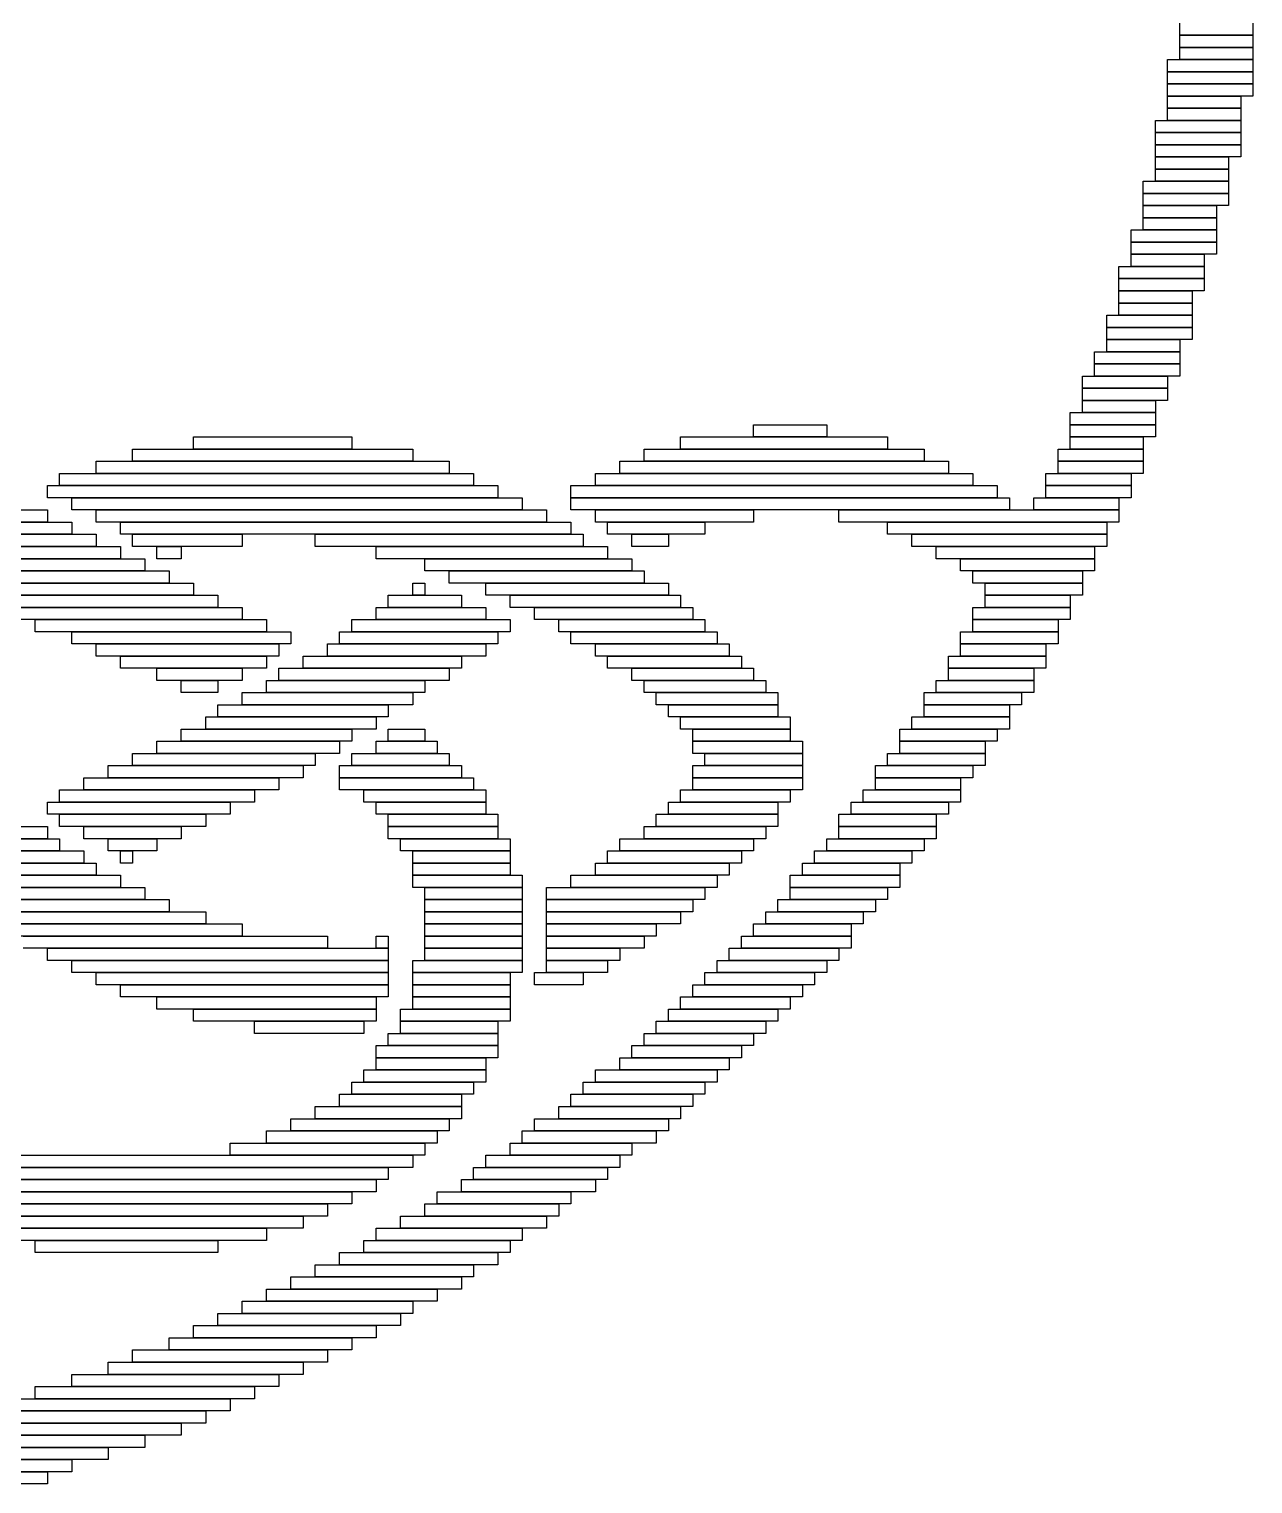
# Model space of a CAD drawing. Extents: x 28 to 995, y 169 to 891.
# Drawn here: x 216.5 to 317, y 177 to 296.5 of the extents above; entities that cross this region are included whole.
import ezdxf

# ---------------------------------------------------------------- set-up
doc = ezdxf.new("R2010")
doc.units = 0

msp = doc.modelspace()

# ---------------------------------------------------------------- linework, layer by layer
for p, q in [((311, 296), (311, 297)), ((317, 297), (317, 296)), ((317, 296), (311, 296)), ((311, 296), (317, 296)), ((311, 295), (311, 296)), ((317, 296), (317, 295)), ((310, 294), (317, 294)), ((310, 293), (310, 294)), ((317, 295), (311, 295)), ((311, 295), (317, 295)), ((311, 294), (311, 295)), ((317, 294), (311, 294)), ((317, 295), (317, 294)), ((317, 294), (317, 293)), ((317, 293), (310, 293)), ((310, 293), (317, 293)), ((310, 292), (310, 293)), ((317, 293), (317, 292)), ((317, 292), (310, 292)), ((310, 292), (317, 292)), ((310, 291), (310, 292)), ((317, 292), (317, 291)), ((317, 291), (310, 291)), ((310, 291), (316, 291)), ((310, 290), (310, 291)), ((316, 291), (316, 290)), ((316, 290), (310, 290)), ((310, 290), (316, 290)), ((310, 289), (310, 290)), ((316, 290), (316, 289)), ((309, 289), (316, 289)), ((309, 288), (309, 289)), ((316, 288), (309, 288)), ((309, 288), (316, 288)), ((309, 287), (309, 288)), ((316, 289), (310, 289)), ((316, 289), (316, 288)), ((316, 288), (316, 287)), ((316, 287), (309, 287)), ((309, 287), (316, 287)), ((309, 286), (309, 287)), ((316, 287), (316, 286)), ((316, 286), (309, 286)), ((309, 286), (315, 286)), ((309, 285), (309, 286)), ((315, 286), (315, 285)), ((315, 285), (309, 285)), ((309, 285), (315, 285)), ((309, 284), (309, 285)), ((315, 285), (315, 284)), ((308, 284), (315, 284)), ((308, 283), (308, 284)), ((315, 284), (309, 284)), ((315, 284), (315, 283)), ((315, 283), (308, 283)), ((308, 283), (315, 283)), ((308, 282), (308, 283)), ((315, 283), (315, 282)), ((315, 282), (308, 282)), ((308, 282), (314, 282)), ((308, 281), (308, 282)), ((314, 281), (308, 281)), ((308, 281), (314, 281)), ((308, 280), (308, 281)), ((314, 282), (314, 281)), ((314, 281), (314, 280)), ((307, 280), (314, 280)), ((307, 279), (307, 280)), ((314, 280), (308, 280)), ((314, 280), (314, 279)), ((314, 279), (307, 279)), ((307, 279), (314, 279)), ((307, 278), (307, 279)), ((314, 279), (314, 278)), ((314, 278), (307, 278)), ((307, 278), (313, 278)), ((307, 277), (307, 278)), ((313, 278), (313, 277)), ((306, 277), (313, 277)), ((306, 276), (306, 277)), ((313, 277), (307, 277)), ((313, 277), (313, 276)), ((313, 276), (306, 276)), ((306, 276), (313, 276)), ((306, 275), (306, 276)), ((313, 275), (306, 275)), ((306, 275), (312, 275)), ((306, 274), (306, 275)), ((312, 275), (312, 274)), ((313, 276), (313, 275)), ((312, 274), (306, 274)), ((306, 274), (312, 274)), ((306, 273), (306, 274)), ((312, 274), (312, 273)), ((305, 273), (312, 273)), ((305, 272), (305, 273)), ((312, 273), (306, 273)), ((312, 273), (312, 272)), ((312, 272), (305, 272)), ((305, 272), (312, 272)), ((305, 271), (305, 272)), ((312, 272), (312, 271)), ((312, 271), (305, 271)), ((305, 271), (311, 271)), ((305, 270), (305, 271)), ((311, 271), (311, 270)), ((304, 270), (311, 270)), ((304, 269), (304, 270)), ((311, 269), (304, 269)), ((304, 269), (311, 269)), ((304, 268), (304, 269)), ((311, 270), (305, 270)), ((311, 270), (311, 269)), ((311, 269), (311, 268)), ((303, 268), (310, 268)), ((303, 267), (303, 268)), ((311, 268), (304, 268)), ((310, 268), (310, 267)), ((310, 267), (303, 267)), ((303, 267), (310, 267)), ((303, 266), (303, 267)), ((310, 267), (310, 266)), ((310, 266), (303, 266)), ((303, 266), (309, 266)), ((303, 265), (303, 266)), ((309, 266), (309, 265)), ((302, 265), (309, 265)), ((302, 264), (302, 265)), ((309, 265), (303, 265)), ((309, 265), (309, 264)), ((230, 263), (243, 263)), ((230, 262), (230, 263)), ((243, 263), (243, 262)), ((270, 263), (287, 263)), ((270, 262), (270, 263)), ((276, 264), (282, 264)), ((276, 263), (276, 264)), ((282, 263), (276, 263)), ((282, 264), (282, 263)), ((287, 263), (287, 262)), ((309, 264), (302, 264)), ((302, 264), (309, 264)), ((302, 263), (302, 264)), ((309, 263), (302, 263)), ((302, 263), (308, 263)), ((302, 262), (302, 263)), ((308, 263), (308, 262)), ((309, 264), (309, 263)), ((225, 262), (248, 262)), ((225, 261), (225, 262)), ((243, 262), (230, 262)), ((248, 262), (248, 261)), ((267, 262), (290, 262)), ((267, 261), (267, 262)), ((287, 262), (270, 262)), ((290, 262), (290, 261)), ((301, 262), (308, 262)), ((301, 261), (301, 262)), ((308, 262), (302, 262)), ((308, 262), (308, 261)), ((222, 261), (251, 261)), ((222, 260), (222, 261)), ((248, 261), (225, 261)), ((251, 261), (251, 260)), ((265, 261), (292, 261)), ((265, 260), (265, 261)), ((290, 261), (267, 261)), ((292, 261), (292, 260)), ((308, 261), (301, 261)), ((301, 261), (308, 261)), ((301, 260), (301, 261)), ((308, 261), (308, 260)), ((219, 260), (253, 260)), ((219, 259), (219, 260)), ((251, 260), (222, 260)), ((253, 260), (253, 259)), ((263, 260), (294, 260)), ((263, 259), (263, 260)), ((292, 260), (265, 260)), ((294, 260), (294, 259)), ((300, 260), (307, 260)), ((300, 259), (300, 260)), ((308, 260), (301, 260)), ((307, 260), (307, 259)), ((218, 259), (255, 259)), ((218, 258), (218, 259)), ((253, 259), (219, 259)), ((255, 259), (255, 258)), ((261, 259), (296, 259)), ((261, 258), (261, 259)), ((294, 259), (263, 259)), ((296, 259), (296, 258)), ((307, 259), (300, 259)), ((300, 259), (307, 259)), ((300, 258), (300, 259)), ((307, 259), (307, 258)), ((196, 257), (218, 257)), ((255, 258), (218, 258)), ((218, 257), (218, 256)), ((220, 258), (257, 258)), ((220, 257), (220, 258)), ((257, 257), (220, 257)), ((222, 257), (259, 257)), ((222, 256), (222, 257)), ((257, 258), (257, 257)), ((259, 257), (259, 256)), ((296, 258), (261, 258)), ((261, 258), (297, 258)), ((261, 257), (261, 258)), ((297, 257), (261, 257)), ((263, 257), (276, 257)), ((263, 256), (263, 257)), ((276, 257), (276, 256)), ((283, 257), (306, 257)), ((283, 256), (283, 257)), ((297, 258), (297, 257)), ((299, 258), (306, 258)), ((299, 257), (299, 258)), ((306, 257), (299, 257)), ((307, 258), (300, 258)), ((306, 258), (306, 257)), ((306, 257), (306, 256)), ((218, 256), (196, 256)), ((198, 256), (220, 256)), ((220, 256), (220, 255)), ((259, 256), (222, 256)), ((224, 256), (261, 256)), ((224, 255), (224, 256)), ((261, 256), (261, 255)), ((276, 256), (263, 256)), ((264, 256), (272, 256)), ((264, 255), (264, 256)), ((272, 256), (272, 255)), ((306, 256), (283, 256)), ((287, 256), (305, 256)), ((287, 255), (287, 256)), ((305, 256), (305, 255)), ((220, 255), (198, 255)), ((200, 255), (222, 255)), ((222, 255), (222, 254)), ((261, 255), (224, 255)), ((225, 255), (234, 255)), ((225, 254), (225, 255)), ((234, 255), (234, 254)), ((240, 255), (262, 255)), ((240, 254), (240, 255)), ((262, 255), (262, 254)), ((272, 255), (264, 255)), ((266, 255), (269, 255)), ((266, 254), (266, 255)), ((269, 255), (269, 254)), ((305, 255), (287, 255)), ((289, 255), (305, 255)), ((289, 254), (289, 255)), ((305, 255), (305, 254)), ((222, 254), (200, 254)), ((202, 254), (224, 254)), ((224, 254), (224, 253)), ((234, 254), (225, 254)), ((227, 254), (229, 254)), ((227, 253), (227, 254)), ((229, 254), (229, 253)), ((262, 254), (240, 254)), ((245, 254), (264, 254)), ((245, 253), (245, 254)), ((264, 254), (264, 253)), ((269, 254), (266, 254)), ((305, 254), (289, 254)), ((291, 254), (304, 254)), ((291, 253), (291, 254)), ((304, 254), (304, 253)), ((224, 253), (202, 253)), ((204, 253), (226, 253)), ((226, 253), (226, 252)), ((229, 253), (227, 253)), ((264, 253), (245, 253)), ((249, 253), (266, 253)), ((249, 252), (249, 253)), ((266, 253), (266, 252)), ((304, 253), (291, 253)), ((293, 253), (304, 253)), ((293, 252), (293, 253)), ((304, 253), (304, 252)), ((226, 252), (204, 252)), ((207, 252), (228, 252)), ((228, 251), (207, 251)), ((209, 251), (230, 251)), ((228, 252), (228, 251)), ((230, 251), (230, 250)), ((248, 251), (249, 251)), ((248, 250), (248, 251)), ((266, 252), (249, 252)), ((249, 251), (249, 250)), ((251, 252), (267, 252)), ((251, 251), (251, 252)), ((267, 251), (251, 251)), ((254, 251), (269, 251)), ((254, 250), (254, 251)), ((267, 252), (267, 251)), ((269, 251), (269, 250)), ((304, 252), (293, 252)), ((294, 252), (303, 252)), ((294, 251), (294, 252)), ((303, 251), (294, 251)), ((295, 251), (303, 251)), ((295, 250), (295, 251)), ((303, 252), (303, 251)), ((303, 251), (303, 250)), ((230, 250), (209, 250)), ((212, 250), (232, 250)), ((232, 250), (232, 249)), ((246, 250), (252, 250)), ((246, 249), (246, 250)), ((249, 250), (248, 250)), ((252, 250), (252, 249)), ((269, 250), (254, 250)), ((256, 250), (270, 250)), ((256, 249), (256, 250)), ((270, 250), (270, 249)), ((303, 250), (295, 250)), ((295, 250), (302, 250)), ((295, 249), (295, 250)), ((302, 250), (302, 249)), ((232, 249), (212, 249)), ((214, 249), (234, 249)), ((234, 249), (234, 248)), ((245, 249), (254, 249)), ((245, 248), (245, 249)), ((252, 249), (246, 249)), ((254, 249), (254, 248)), ((270, 249), (256, 249)), ((258, 249), (271, 249)), ((258, 248), (258, 249)), ((271, 249), (271, 248)), ((294, 249), (302, 249)), ((294, 248), (294, 249)), ((302, 249), (295, 249)), ((302, 249), (302, 248)), ((234, 248), (214, 248)), ((217, 248), (236, 248)), ((217, 247), (217, 248)), ((236, 248), (236, 247)), ((243, 248), (256, 248)), ((243, 247), (243, 248)), ((254, 248), (245, 248)), ((256, 248), (256, 247)), ((271, 248), (258, 248)), ((260, 248), (272, 248)), ((260, 247), (260, 248)), ((272, 248), (272, 247)), ((302, 248), (294, 248)), ((294, 248), (301, 248)), ((294, 247), (294, 248)), ((301, 248), (301, 247)), ((236, 247), (217, 247)), ((220, 247), (238, 247)), ((220, 246), (220, 247)), ((238, 247), (238, 246)), ((242, 247), (255, 247)), ((242, 246), (242, 247)), ((256, 247), (243, 247)), ((255, 247), (255, 246)), ((272, 247), (260, 247)), ((261, 247), (273, 247)), ((261, 246), (261, 247)), ((273, 247), (273, 246)), ((293, 247), (301, 247)), ((293, 246), (293, 247)), ((301, 247), (294, 247)), ((301, 247), (301, 246)), ((238, 246), (220, 246)), ((222, 246), (237, 246)), ((222, 245), (222, 246)), ((237, 245), (222, 245)), ((224, 245), (236, 245)), ((224, 244), (224, 245)), ((236, 245), (236, 244)), ((237, 246), (237, 245)), ((239, 245), (252, 245)), ((239, 244), (239, 245)), ((241, 246), (254, 246)), ((241, 245), (241, 246)), ((254, 245), (241, 245)), ((255, 246), (242, 246)), ((252, 245), (252, 244)), ((254, 246), (254, 245)), ((273, 246), (261, 246)), ((263, 246), (274, 246)), ((263, 245), (263, 246)), ((274, 245), (263, 245)), ((264, 245), (275, 245)), ((264, 244), (264, 245)), ((274, 246), (274, 245)), ((275, 245), (275, 244)), ((292, 245), (300, 245)), ((292, 244), (292, 245)), ((301, 246), (293, 246)), ((293, 246), (300, 246)), ((293, 245), (293, 246)), ((300, 245), (293, 245)), ((300, 246), (300, 245)), ((300, 245), (300, 244)), ((236, 244), (224, 244)), ((227, 244), (234, 244)), ((227, 243), (227, 244)), ((234, 244), (234, 243)), ((237, 244), (251, 244)), ((237, 243), (237, 244)), ((252, 244), (239, 244)), ((251, 244), (251, 243)), ((275, 244), (264, 244)), ((266, 244), (276, 244)), ((266, 243), (266, 244)), ((276, 244), (276, 243)), ((300, 244), (292, 244)), ((292, 244), (299, 244)), ((292, 243), (292, 244)), ((299, 244), (299, 243)), ((234, 243), (227, 243)), ((229, 243), (232, 243)), ((229, 242), (229, 243)), ((232, 243), (232, 242)), ((236, 243), (249, 243)), ((236, 242), (236, 243)), ((251, 243), (237, 243)), ((249, 243), (249, 242)), ((276, 243), (266, 243)), ((267, 243), (277, 243)), ((267, 242), (267, 243)), ((277, 243), (277, 242)), ((291, 243), (299, 243)), ((291, 242), (291, 243)), ((299, 243), (292, 243)), ((299, 243), (299, 242)), ((232, 242), (229, 242)), ((234, 242), (248, 242)), ((234, 241), (234, 242)), ((249, 242), (236, 242)), ((248, 242), (248, 241)), ((277, 242), (267, 242)), ((268, 242), (278, 242)), ((268, 241), (268, 242)), ((278, 242), (278, 241)), ((290, 242), (298, 242)), ((290, 241), (290, 242)), ((299, 242), (291, 242)), ((298, 242), (298, 241)), ((232, 241), (246, 241)), ((232, 240), (232, 241)), ((248, 241), (234, 241)), ((246, 241), (246, 240)), ((278, 241), (268, 241)), ((269, 241), (278, 241)), ((269, 240), (269, 241)), ((278, 241), (278, 240)), ((298, 241), (290, 241)), ((290, 241), (297, 241)), ((290, 240), (290, 241)), ((297, 241), (297, 240)), ((229, 239), (243, 239)), ((229, 238), (229, 239)), ((231, 240), (245, 240)), ((231, 239), (231, 240)), ((245, 239), (231, 239)), ((246, 240), (232, 240)), ((243, 239), (243, 238)), ((245, 240), (245, 239)), ((246, 239), (249, 239)), ((246, 238), (246, 239)), ((249, 239), (249, 238)), ((278, 240), (269, 240)), ((270, 240), (279, 240)), ((270, 239), (270, 240)), ((279, 239), (270, 239)), ((271, 239), (279, 239)), ((271, 238), (271, 239)), ((279, 240), (279, 239)), ((279, 239), (279, 238)), ((288, 239), (296, 239)), ((288, 238), (288, 239)), ((289, 240), (297, 240)), ((289, 239), (289, 240)), ((297, 239), (289, 239)), ((297, 240), (290, 240)), ((296, 239), (296, 238)), ((297, 240), (297, 239)), ((227, 238), (242, 238)), ((227, 237), (227, 238)), ((243, 238), (229, 238)), ((242, 238), (242, 237)), ((245, 238), (250, 238)), ((245, 237), (245, 238)), ((249, 238), (246, 238)), ((250, 238), (250, 237)), ((279, 238), (271, 238)), ((271, 238), (280, 238)), ((271, 237), (271, 238)), ((280, 238), (280, 237)), ((296, 238), (288, 238)), ((288, 238), (295, 238)), ((288, 237), (288, 238)), ((295, 238), (295, 237)), ((225, 237), (240, 237)), ((225, 236), (225, 237)), ((242, 237), (227, 237)), ((240, 237), (240, 236)), ((243, 237), (251, 237)), ((243, 236), (243, 237)), ((250, 237), (245, 237)), ((251, 237), (251, 236)), ((280, 237), (271, 237)), ((272, 237), (280, 237)), ((272, 236), (272, 237)), ((280, 237), (280, 236)), ((287, 237), (295, 237)), ((287, 236), (287, 237)), ((295, 237), (288, 237)), ((295, 237), (295, 236)), ((223, 236), (239, 236)), ((223, 235), (223, 236)), ((240, 236), (225, 236)), ((239, 236), (239, 235)), ((242, 236), (252, 236)), ((242, 235), (242, 236)), ((251, 236), (243, 236)), ((252, 236), (252, 235)), ((271, 236), (280, 236)), ((271, 235), (271, 236)), ((280, 236), (272, 236)), ((280, 236), (280, 235)), ((286, 236), (294, 236)), ((286, 235), (286, 236)), ((295, 236), (287, 236)), ((294, 236), (294, 235)), ((221, 235), (237, 235)), ((221, 234), (221, 235)), ((239, 235), (223, 235)), ((237, 235), (237, 234)), ((252, 235), (242, 235)), ((242, 235), (253, 235)), ((242, 234), (242, 235)), ((253, 235), (253, 234)), ((280, 235), (271, 235)), ((271, 235), (280, 235)), ((271, 234), (271, 235)), ((280, 235), (280, 234)), ((294, 235), (286, 235)), ((286, 235), (293, 235)), ((286, 234), (286, 235)), ((293, 235), (293, 234)), ((219, 234), (235, 234)), ((219, 233), (219, 234)), ((237, 234), (221, 234)), ((235, 234), (235, 233)), ((253, 234), (242, 234)), ((244, 234), (254, 234)), ((244, 233), (244, 234)), ((254, 234), (254, 233)), ((270, 234), (279, 234)), ((270, 233), (270, 234)), ((280, 234), (271, 234)), ((279, 234), (279, 233)), ((285, 234), (293, 234)), ((285, 233), (285, 234)), ((293, 234), (286, 234)), ((293, 234), (293, 233)), ((218, 233), (233, 233)), ((218, 232), (218, 233)), ((233, 232), (218, 232)), ((235, 233), (219, 233)), ((219, 232), (231, 232)), ((219, 231), (219, 232)), ((231, 232), (231, 231)), ((233, 233), (233, 232)), ((254, 233), (244, 233)), ((245, 233), (254, 233)), ((245, 232), (245, 233)), ((254, 232), (245, 232)), ((246, 232), (255, 232)), ((246, 231), (246, 232)), ((254, 233), (254, 232)), ((255, 232), (255, 231)), ((268, 232), (278, 232)), ((268, 231), (268, 232)), ((269, 233), (278, 233)), ((269, 232), (269, 233)), ((278, 232), (269, 232)), ((279, 233), (270, 233)), ((278, 233), (278, 232)), ((278, 232), (278, 231)), ((283, 232), (291, 232)), ((283, 231), (283, 232)), ((284, 233), (292, 233)), ((284, 232), (284, 233)), ((292, 232), (284, 232)), ((293, 233), (285, 233)), ((291, 232), (291, 231)), ((292, 233), (292, 232)), ((203, 231), (218, 231)), ((218, 231), (218, 230)), ((231, 231), (219, 231)), ((221, 231), (229, 231)), ((221, 230), (221, 231)), ((229, 231), (229, 230)), ((255, 231), (246, 231)), ((246, 231), (255, 231)), ((246, 230), (246, 231)), ((255, 231), (255, 230)), ((267, 231), (277, 231)), ((267, 230), (267, 231)), ((278, 231), (268, 231)), ((277, 231), (277, 230)), ((291, 231), (283, 231)), ((283, 231), (291, 231)), ((283, 230), (283, 231)), ((291, 231), (291, 230)), ((218, 230), (203, 230)), ((204, 230), (219, 230)), ((219, 230), (219, 229)), ((229, 230), (221, 230)), ((223, 230), (227, 230)), ((223, 229), (223, 230)), ((227, 230), (227, 229)), ((255, 230), (246, 230)), ((247, 230), (256, 230)), ((247, 229), (247, 230)), ((256, 230), (256, 229)), ((265, 230), (276, 230)), ((265, 229), (265, 230)), ((277, 230), (267, 230)), ((276, 230), (276, 229)), ((282, 230), (290, 230)), ((282, 229), (282, 230)), ((291, 230), (283, 230)), ((290, 230), (290, 229)), ((219, 229), (204, 229)), ((206, 229), (221, 229)), ((221, 229), (221, 228)), ((227, 229), (223, 229)), ((224, 229), (225, 229)), ((224, 228), (224, 229)), ((225, 229), (225, 228)), ((256, 229), (247, 229)), ((248, 229), (256, 229)), ((248, 228), (248, 229)), ((256, 229), (256, 228)), ((264, 229), (275, 229)), ((264, 228), (264, 229)), ((276, 229), (265, 229)), ((275, 229), (275, 228)), ((281, 229), (289, 229)), ((281, 228), (281, 229)), ((290, 229), (282, 229)), ((289, 229), (289, 228)), ((221, 228), (206, 228)), ((207, 228), (222, 228)), ((222, 228), (222, 227)), ((225, 228), (224, 228)), ((256, 228), (248, 228)), ((248, 228), (256, 228)), ((248, 227), (248, 228)), ((256, 228), (256, 227)), ((263, 228), (274, 228)), ((263, 227), (263, 228)), ((275, 228), (264, 228)), ((274, 228), (274, 227)), ((280, 228), (288, 228)), ((280, 227), (280, 228)), ((289, 228), (281, 228)), ((288, 228), (288, 227)), ((222, 227), (207, 227)), ((209, 227), (224, 227)), ((224, 226), (209, 226)), ((210, 226), (226, 226)), ((224, 227), (224, 226)), ((226, 226), (226, 225)), ((256, 227), (248, 227)), ((248, 227), (257, 227)), ((248, 226), (248, 227)), ((257, 226), (248, 226)), ((249, 226), (257, 226)), ((249, 225), (249, 226)), ((257, 227), (257, 226)), ((257, 226), (257, 225)), ((259, 226), (272, 226)), ((259, 225), (259, 226)), ((261, 227), (273, 227)), ((261, 226), (261, 227)), ((273, 226), (261, 226)), ((274, 227), (263, 227)), ((272, 226), (272, 225)), ((273, 227), (273, 226)), ((279, 227), (288, 227)), ((279, 226), (279, 227)), ((288, 226), (279, 226)), ((279, 226), (287, 226)), ((279, 225), (279, 226)), ((288, 227), (280, 227)), ((287, 226), (287, 225)), ((288, 227), (288, 226)), ((226, 225), (210, 225)), ((211, 225), (228, 225)), ((228, 225), (228, 224)), ((257, 225), (249, 225)), ((249, 225), (257, 225)), ((249, 224), (249, 225)), ((257, 225), (257, 224)), ((272, 225), (259, 225)), ((259, 225), (271, 225)), ((259, 224), (259, 225)), ((271, 225), (271, 224)), ((278, 225), (286, 225)), ((278, 224), (278, 225)), ((287, 225), (279, 225)), ((286, 225), (286, 224)), ((228, 224), (211, 224)), ((213, 224), (231, 224)), ((231, 224), (231, 223)), ((257, 224), (249, 224)), ((249, 224), (257, 224)), ((249, 223), (249, 224)), ((257, 224), (257, 223)), ((271, 224), (259, 224)), ((259, 224), (270, 224)), ((259, 223), (259, 224)), ((270, 224), (270, 223)), ((277, 224), (285, 224)), ((277, 223), (277, 224)), ((286, 224), (278, 224)), ((285, 224), (285, 223)), ((231, 223), (213, 223)), ((215, 223), (234, 223)), ((234, 223), (234, 222)), ((257, 223), (249, 223)), ((249, 223), (257, 223)), ((249, 222), (249, 223)), ((257, 223), (257, 222)), ((270, 223), (259, 223)), ((259, 223), (268, 223)), ((259, 222), (259, 223)), ((268, 223), (268, 222)), ((276, 223), (284, 223)), ((276, 222), (276, 223)), ((285, 223), (277, 223)), ((284, 223), (284, 222)), ((234, 222), (215, 222)), ((216, 222), (241, 222)), ((241, 222), (241, 221)), ((245, 222), (246, 222)), ((245, 221), (245, 222)), ((246, 222), (246, 221)), ((257, 222), (249, 222)), ((249, 222), (257, 222)), ((249, 221), (249, 222)), ((257, 222), (257, 221)), ((268, 222), (259, 222)), ((259, 222), (267, 222)), ((259, 221), (259, 222)), ((267, 222), (267, 221)), ((275, 222), (284, 222)), ((275, 221), (275, 222)), ((284, 222), (276, 222)), ((284, 222), (284, 221)), ((241, 221), (216, 221)), ((218, 221), (246, 221)), ((218, 220), (218, 221)), ((246, 220), (218, 220)), ((220, 220), (246, 220)), ((220, 219), (220, 220)), ((246, 221), (245, 221)), ((246, 221), (246, 220)), ((246, 220), (246, 219)), ((248, 220), (257, 220)), ((248, 219), (248, 220)), ((257, 221), (249, 221)), ((249, 221), (257, 221)), ((249, 220), (249, 221)), ((257, 220), (249, 220)), ((257, 221), (257, 220)), ((257, 220), (257, 219)), ((267, 221), (259, 221)), ((259, 221), (265, 221)), ((259, 220), (259, 221)), ((265, 220), (259, 220)), ((259, 220), (264, 220)), ((259, 219), (259, 220)), ((264, 220), (264, 219)), ((265, 221), (265, 220)), ((273, 220), (282, 220)), ((273, 219), (273, 220)), ((274, 221), (283, 221)), ((274, 220), (274, 221)), ((283, 220), (274, 220)), ((284, 221), (275, 221)), ((282, 220), (282, 219)), ((283, 221), (283, 220)), ((246, 219), (220, 219)), ((222, 219), (246, 219)), ((222, 218), (222, 219)), ((246, 219), (246, 218)), ((257, 219), (248, 219)), ((248, 219), (256, 219)), ((248, 218), (248, 219)), ((256, 219), (256, 218)), ((258, 219), (262, 219)), ((258, 218), (258, 219)), ((264, 219), (259, 219)), ((262, 219), (262, 218)), ((272, 219), (281, 219)), ((272, 218), (272, 219)), ((282, 219), (273, 219)), ((281, 219), (281, 218)), ((246, 218), (222, 218)), ((224, 218), (246, 218)), ((224, 217), (224, 218)), ((246, 218), (246, 217)), ((256, 218), (248, 218)), ((248, 218), (256, 218)), ((248, 217), (248, 218)), ((256, 218), (256, 217)), ((262, 218), (258, 218)), ((271, 218), (280, 218)), ((271, 217), (271, 218)), ((281, 218), (272, 218)), ((280, 218), (280, 217)), ((246, 217), (224, 217)), ((227, 217), (245, 217)), ((227, 216), (227, 217)), ((245, 217), (245, 216)), ((256, 217), (248, 217)), ((248, 217), (256, 217)), ((248, 216), (248, 217)), ((256, 217), (256, 216)), ((270, 217), (279, 217)), ((270, 216), (270, 217)), ((280, 217), (271, 217)), ((279, 217), (279, 216)), ((245, 216), (227, 216)), ((230, 216), (245, 216)), ((230, 215), (230, 216)), ((245, 216), (245, 215)), ((247, 216), (256, 216)), ((247, 215), (247, 216)), ((256, 216), (248, 216)), ((256, 216), (256, 215)), ((269, 216), (278, 216)), ((269, 215), (269, 216)), ((279, 216), (270, 216)), ((278, 216), (278, 215)), ((245, 215), (230, 215)), ((235, 215), (244, 215)), ((235, 214), (235, 215)), ((244, 214), (235, 214)), ((244, 215), (244, 214)), ((246, 214), (255, 214)), ((246, 213), (246, 214)), ((256, 215), (247, 215)), ((247, 215), (255, 215)), ((247, 214), (247, 215)), ((255, 214), (247, 214)), ((255, 215), (255, 214)), ((255, 214), (255, 213)), ((267, 214), (276, 214)), ((267, 213), (267, 214)), ((268, 215), (277, 215)), ((268, 214), (268, 215)), ((277, 214), (268, 214)), ((278, 215), (269, 215)), ((276, 214), (276, 213)), ((277, 215), (277, 214)), ((245, 213), (255, 213)), ((245, 212), (245, 213)), ((255, 213), (246, 213)), ((255, 213), (255, 212)), ((266, 213), (275, 213)), ((266, 212), (266, 213)), ((276, 213), (267, 213)), ((275, 213), (275, 212)), ((255, 212), (245, 212)), ((245, 212), (254, 212)), ((245, 211), (245, 212)), ((254, 212), (254, 211)), ((265, 212), (274, 212)), ((265, 211), (265, 212)), ((275, 212), (266, 212)), ((274, 212), (274, 211)), ((244, 211), (254, 211)), ((244, 210), (244, 211)), ((254, 211), (245, 211)), ((254, 211), (254, 210)), ((263, 211), (273, 211)), ((263, 210), (263, 211)), ((274, 211), (265, 211)), ((273, 211), (273, 210)), ((243, 210), (253, 210)), ((243, 209), (243, 210)), ((254, 210), (244, 210)), ((253, 210), (253, 209)), ((262, 210), (272, 210)), ((262, 209), (262, 210)), ((273, 210), (263, 210)), ((272, 210), (272, 209)), ((240, 208), (252, 208)), ((240, 207), (240, 208)), ((242, 209), (252, 209)), ((242, 208), (242, 209)), ((252, 208), (242, 208)), ((253, 209), (243, 209)), ((252, 209), (252, 208)), ((252, 208), (252, 207)), ((260, 208), (270, 208)), ((260, 207), (260, 208)), ((261, 209), (271, 209)), ((261, 208), (261, 209)), ((271, 208), (261, 208)), ((272, 209), (262, 209)), ((270, 208), (270, 207)), ((271, 209), (271, 208)), ((238, 207), (251, 207)), ((238, 206), (238, 207)), ((252, 207), (240, 207)), ((251, 207), (251, 206)), ((258, 207), (269, 207)), ((258, 206), (258, 207)), ((270, 207), (260, 207)), ((269, 207), (269, 206)), ((236, 206), (250, 206)), ((236, 205), (236, 206)), ((251, 206), (238, 206)), ((250, 206), (250, 205)), ((257, 206), (268, 206)), ((257, 205), (257, 206)), ((269, 206), (258, 206)), ((268, 206), (268, 205)), ((233, 205), (249, 205)), ((233, 204), (233, 205)), ((250, 205), (236, 205)), ((249, 205), (249, 204)), ((256, 205), (266, 205)), ((256, 204), (256, 205)), ((268, 205), (257, 205)), ((266, 205), (266, 204)), ((201, 204), (248, 204)), ((249, 204), (233, 204)), ((248, 204), (248, 203)), ((254, 204), (265, 204)), ((254, 203), (254, 204)), ((266, 204), (256, 204)), ((265, 204), (265, 203)), ((248, 203), (201, 203)), ((201, 203), (246, 203)), ((246, 202), (201, 202)), ((201, 202), (245, 202)), ((245, 202), (245, 201)), ((246, 203), (246, 202)), ((252, 202), (263, 202)), ((252, 201), (252, 202)), ((253, 203), (264, 203)), ((253, 202), (253, 203)), ((264, 202), (253, 202)), ((265, 203), (254, 203)), ((263, 202), (263, 201)), ((264, 203), (264, 202)), ((245, 201), (201, 201)), ((203, 201), (243, 201)), ((243, 201), (243, 200)), ((250, 201), (261, 201)), ((250, 200), (250, 201)), ((263, 201), (252, 201)), ((261, 201), (261, 200)), ((243, 200), (203, 200)), ((205, 200), (241, 200)), ((241, 200), (241, 199)), ((249, 200), (260, 200)), ((249, 199), (249, 200)), ((261, 200), (250, 200)), ((260, 200), (260, 199)), ((241, 199), (205, 199)), ((208, 199), (239, 199)), ((239, 199), (239, 198)), ((247, 199), (259, 199)), ((247, 198), (247, 199)), ((260, 199), (249, 199)), ((259, 199), (259, 198)), ((239, 198), (208, 198)), ((212, 198), (236, 198)), ((236, 198), (236, 197)), ((245, 198), (257, 198)), ((245, 197), (245, 198)), ((259, 198), (247, 198)), ((257, 198), (257, 197)), ((236, 197), (212, 197)), ((217, 197), (232, 197)), ((217, 196), (217, 197)), ((232, 196), (217, 196)), ((232, 197), (232, 196)), ((242, 196), (255, 196)), ((242, 195), (242, 196)), ((244, 197), (256, 197)), ((244, 196), (244, 197)), ((256, 196), (244, 196)), ((257, 197), (245, 197)), ((255, 196), (255, 195)), ((256, 197), (256, 196)), ((240, 195), (253, 195)), ((240, 194), (240, 195)), ((255, 195), (242, 195)), ((253, 195), (253, 194)), ((238, 194), (252, 194)), ((238, 193), (238, 194)), ((253, 194), (240, 194)), ((252, 194), (252, 193)), ((236, 193), (250, 193)), ((236, 192), (236, 193)), ((252, 193), (238, 193)), ((250, 193), (250, 192)), ((234, 192), (248, 192)), ((234, 191), (234, 192)), ((250, 192), (236, 192)), ((248, 192), (248, 191)), ((232, 191), (247, 191)), ((232, 190), (232, 191)), ((248, 191), (234, 191)), ((247, 191), (247, 190)), ((228, 189), (243, 189)), ((228, 188), (228, 189)), ((230, 190), (245, 190)), ((230, 189), (230, 190)), ((245, 189), (230, 189)), ((247, 190), (232, 190)), ((243, 189), (243, 188)), ((245, 190), (245, 189)), ((225, 188), (241, 188)), ((225, 187), (225, 188)), ((243, 188), (228, 188)), ((241, 188), (241, 187)), ((223, 187), (239, 187)), ((223, 186), (223, 187)), ((241, 187), (225, 187)), ((239, 187), (239, 186)), ((220, 186), (237, 186)), ((220, 185), (220, 186)), ((239, 186), (223, 186)), ((237, 186), (237, 185)), ((217, 185), (235, 185)), ((217, 184), (217, 185)), ((237, 185), (220, 185)), ((235, 185), (235, 184)), ((209, 183), (231, 183)), ((213, 184), (233, 184)), ((233, 183), (213, 183)), ((235, 184), (217, 184)), ((231, 183), (231, 182)), ((233, 184), (233, 183)), ((179, 182), (229, 182)), ((231, 182), (209, 182)), ((229, 182), (229, 181)), ((229, 181), (179, 181)), ((181, 181), (226, 181)), ((226, 181), (226, 180)), ((226, 180), (181, 180)), ((184, 180), (223, 180)), ((223, 180), (223, 179)), ((223, 179), (184, 179)), ((189, 179), (220, 179)), ((220, 179), (220, 178)), ((175, 178), (218, 178)), ((218, 177), (175, 177)), ((220, 178), (189, 178)), ((218, 178), (218, 177))]:
    msp.add_line(p, q)

doc.saveas('drawing.dxf')
